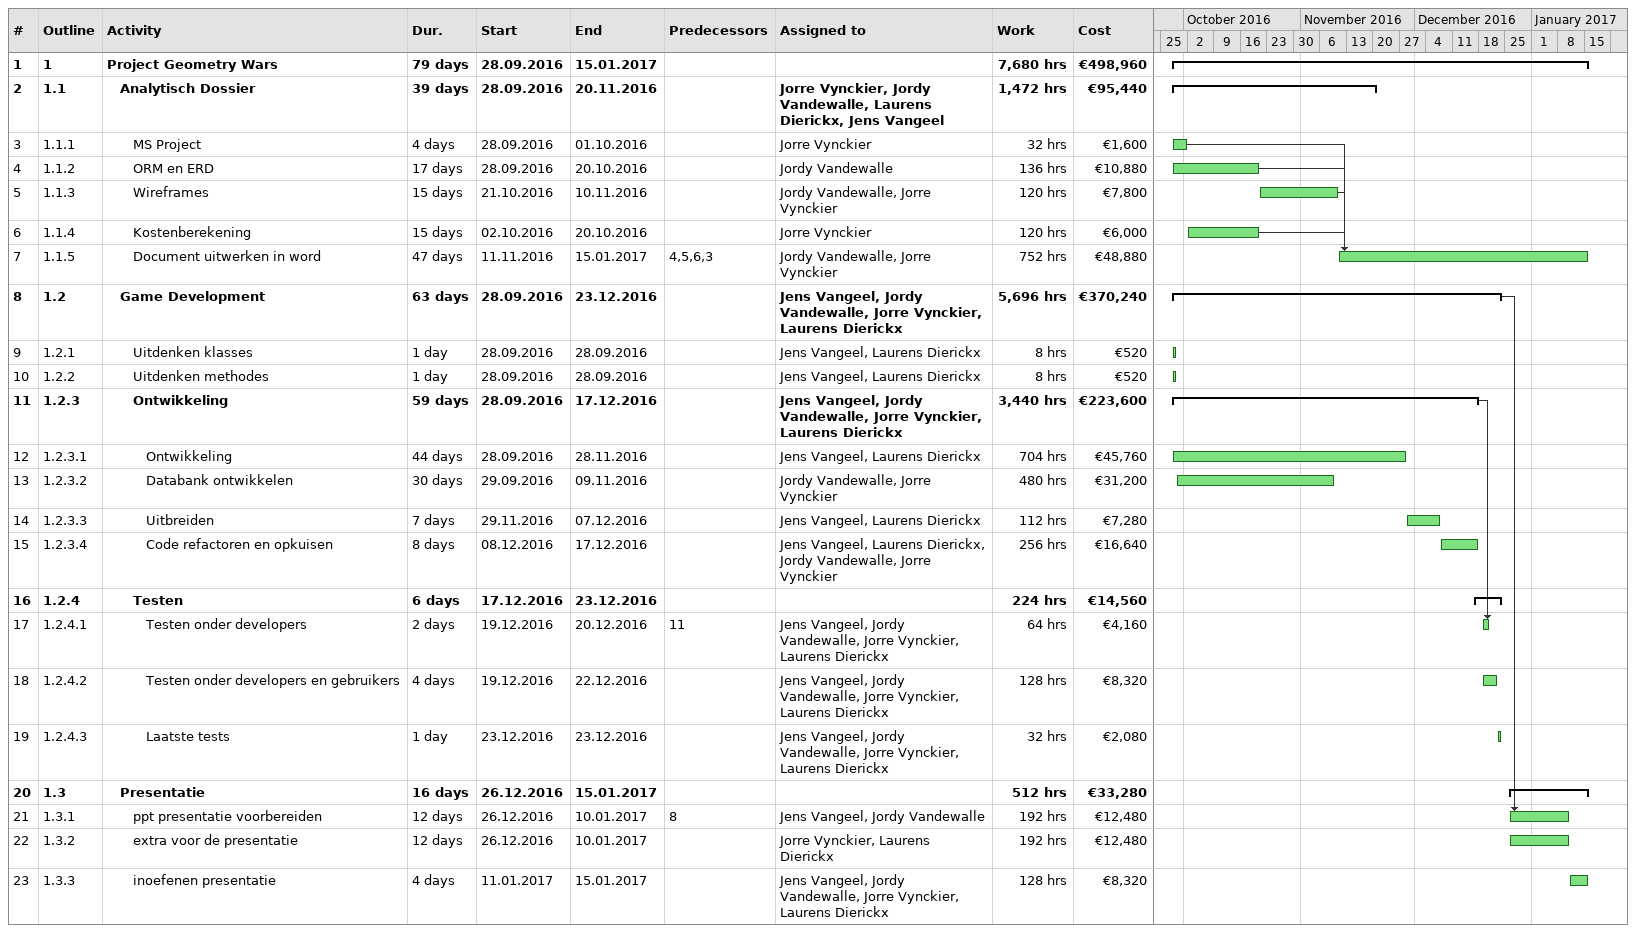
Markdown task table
| ID | WBS | Task | Duration | Start | Finish | Predecessors | Resources | Work (h) | Cost (€) |
|---|---|---|---|---|---|---|---|---|---|
| 1 | 1 | **Project Geometry Wars** | 79d | 2016-09-28 | 2017-01-15 |  |  | 7680 | 498960 |
| 2 | 1.1 | **Analytisch Dossier** | 39d | 2016-09-28 | 2016-11-20 |  | Jorre Vynckier, Jordy Vandewalle, Laurens Dierickx, Jens Vangeel | 1472 | 95440 |
| 3 | 1.1.1 | MS Project | 4d | 2016-09-28 | 2016-10-01 |  | Jorre Vynckier | 32 | 1600 |
| 4 | 1.1.2 | ORM en ERD | 17d | 2016-09-28 | 2016-10-20 |  | Jordy Vandewalle | 136 | 10880 |
| 5 | 1.1.3 | Wireframes | 15d | 2016-10-21 | 2016-11-10 |  | Jordy Vandewalle, Jorre Vynckier | 120 | 7800 |
| 6 | 1.1.4 | Kostenberekening | 15d | 2016-10-02 | 2016-10-20 |  | Jorre Vynckier | 120 | 6000 |
| 7 | 1.1.5 | Document uitwerken in word | 47d | 2016-11-11 | 2017-01-15 | 4, 5, 6, 3 | Jordy Vandewalle, Jorre Vynckier | 752 | 48880 |
| 8 | 1.2 | **Game Development** | 63d | 2016-09-28 | 2016-12-23 |  | Jens Vangeel, Jordy Vandewalle, Jorre Vynckier, Laurens Dierickx | 5696 | 370240 |
| 9 | 1.2.1 | Uitdenken klasses | 1d | 2016-09-28 | 2016-09-28 |  | Jens Vangeel, Laurens Dierickx | 8 | 520 |
| 10 | 1.2.2 | Uitdenken methodes | 1d | 2016-09-28 | 2016-09-28 |  | Jens Vangeel, Laurens Dierickx | 8 | 520 |
| 11 | 1.2.3 | **Ontwikkeling** | 59d | 2016-09-28 | 2016-12-17 |  | Jens Vangeel, Jordy Vandewalle, Jorre Vynckier, Laurens Dierickx | 3440 | 223600 |
| 12 | 1.2.3.1 | Ontwikkeling | 44d | 2016-09-28 | 2016-11-28 |  | Jens Vangeel, Laurens Dierickx | 704 | 45760 |
| 13 | 1.2.3.2 | Databank ontwikkelen | 30d | 2016-09-29 | 2016-11-09 |  | Jordy Vandewalle, Jorre Vynckier | 480 | 31200 |
| 14 | 1.2.3.3 | Uitbreiden | 7d | 2016-11-29 | 2016-12-07 |  | Jens Vangeel, Laurens Dierickx | 112 | 7280 |
| 15 | 1.2.3.4 | Code refactoren en opkuisen | 8d | 2016-12-08 | 2016-12-17 |  | Jens Vangeel, Laurens Dierickx, Jordy Vandewalle, Jorre Vynckier | 256 | 16640 |
| 16 | 1.2.4 | **Testen** | 6d | 2016-12-17 | 2016-12-23 |  |  | 224 | 14560 |
| 17 | 1.2.4.1 | Testen onder developers | 2d | 2016-12-19 | 2016-12-20 | 11 | Jens Vangeel, Jordy Vandewalle, Jorre Vynckier, Laurens Dierickx | 64 | 4160 |
| 18 | 1.2.4.2 | Testen onder developers en gebruikers | 4d | 2016-12-19 | 2016-12-22 |  | Jens Vangeel, Jordy Vandewalle, Jorre Vynckier, Laurens Dierickx | 128 | 8320 |
| 19 | 1.2.4.3 | Laatste tests | 1d | 2016-12-23 | 2016-12-23 |  | Jens Vangeel, Jordy Vandewalle, Jorre Vynckier, Laurens Dierickx | 32 | 2080 |
| 20 | 1.3 | **Presentatie** | 16d | 2016-12-26 | 2017-01-15 |  |  | 512 | 33280 |
| 21 | 1.3.1 | ppt presentatie voorbereiden | 12d | 2016-12-26 | 2017-01-10 | 8 | Jens Vangeel, Jordy Vandewalle | 192 | 12480 |
| 22 | 1.3.2 | extra voor de presentatie | 12d | 2016-12-26 | 2017-01-10 |  | Jorre Vynckier, Laurens Dierickx | 192 | 12480 |
| 23 | 1.3.3 | inoefenen presentatie | 4d | 2017-01-11 | 2017-01-15 |  | Jens Vangeel, Jordy Vandewalle, Jorre Vynckier, Laurens Dierickx | 128 | 8320 |
